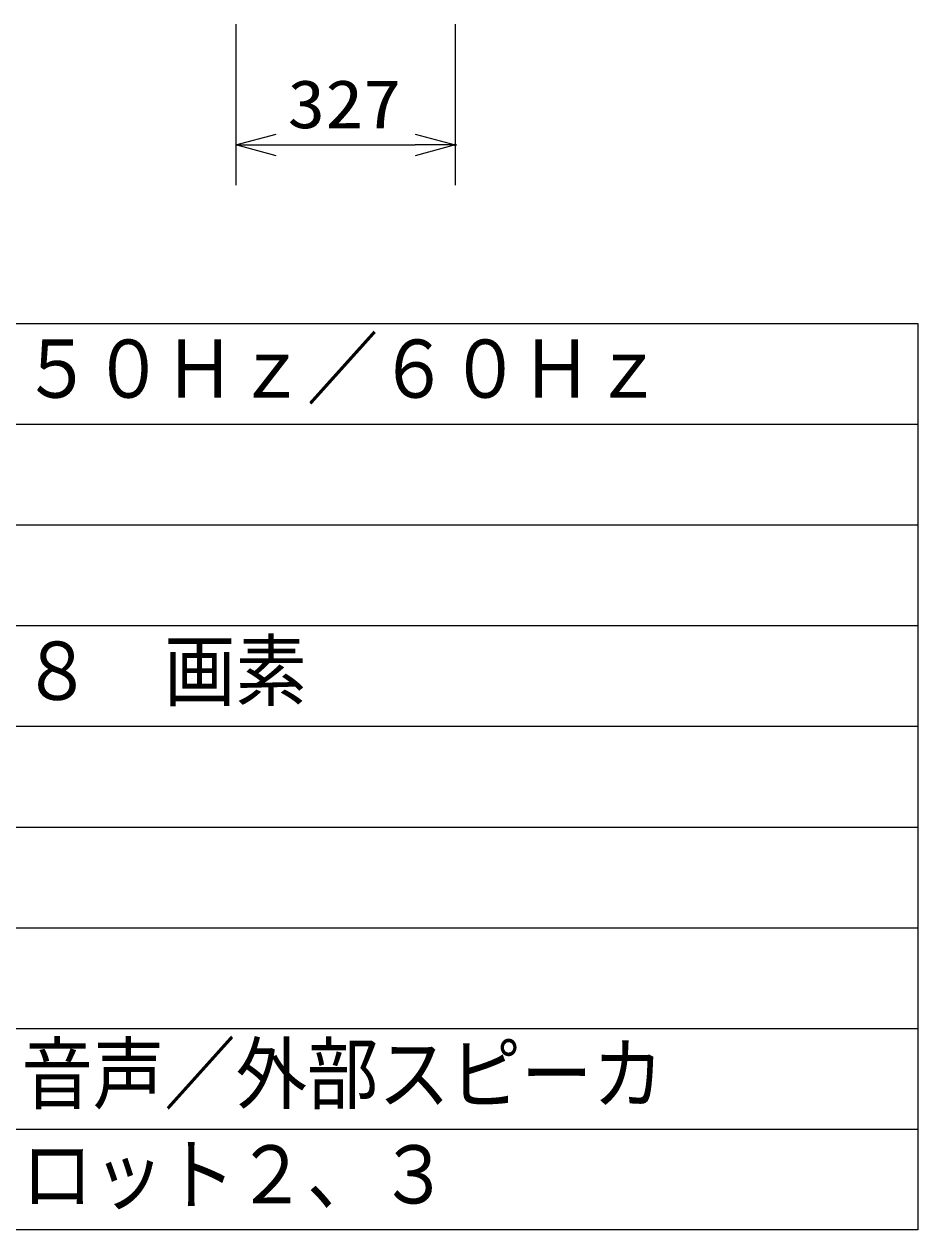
# Model space of a CAD drawing. Units: millimetres, scale not verified. Extents: x -63 to 63, y -57 to 57.
# Drawn here: x 18.1 to 62.5, y -56.5 to 3.4 of the extents above; entities that cross this region are included whole.
import ezdxf
from ezdxf.enums import TextEntityAlignment as Align

# ---------------------------------------------------------------- set-up
doc = ezdxf.new("R2010")
doc.units = ezdxf.units.MM
doc.header["$LTSCALE"] = 0.190236
doc.header["$PDMODE"] = 32
doc.header["$PDSIZE"] = 0.0951
for name, color, linetype in [('0-0_MOJI1', 2, 'Continuous'), ('0-2_WAKU', 1, 'Continuous'), ('0-4_SUNPO', 3, 'Continuous'), ('0-5_Defpoints', 7, 'Continuous')]:
    doc.layers.add(name, color=color, linetype=linetype)
doc.styles.add('ＭＳ ゴシック', font='')
doc.styles.get('ＭＳ ゴシック').set_extended_font_data('MS Gothic')

# ---------------------------------------------------------------- blocks, each defined once
blk = doc.blocks.new('_OPEN30')
at = {"layer": '0-5_Defpoints'}
blk.add_line((0, 0), (-1, 0), dxfattribs=at)
blk.add_lwpolyline([(-1, 0.26795), (0, 0), (-1, -0.26795)], dxfattribs=at)

msp = doc.modelspace()

# ---------------------------------------------------------------- linework, layer by layer
at = {"layer": '0-2_WAKU', "color": 4}
for p, q in [((-62.5001, -11.5), (62.5001, -11.5)), ((62.5001, -11.5), (62.5001, -56.5001)), ((62.5001, -56.5001), (-62.5001, -56.5001))]:
    msp.add_line(p, q, dxfattribs=at)
at = {"layer": '0-2_WAKU'}
for p, q in [((-62.5001, -16.5), (62.5001, -16.5)), ((-62.5001, -21.5), (62.5001, -21.5)), ((-62.5001, -26.5), (62.5001, -26.5)), ((-62.5001, -31.5001), (62.5001, -31.5001)), ((-62.5001, -36.5001), (62.5001, -36.5001)), ((-62.5001, -41.5001), (62.5001, -41.5001)), ((-62.5001, -46.5001), (62.5001, -46.5001)), ((-62.5001, -51.5001), (62.5001, -51.5001))]:
    msp.add_line(p, q, dxfattribs=at)
at = {"layer": '0-4_SUNPO'}
for p, q in [((28.6293, 3.3583), (28.6293, -4.6417)), ((39.5268, 3.3583), (39.5268, -4.6417)), ((30.6293, -2.6417), (37.5268, -2.6417))]:
    msp.add_line(p, q, dxfattribs=at)
at = {"layer": '0-5_Defpoints'}
msp.add_point((39.5268, -2.6417), dxfattribs=at)

# ---------------------------------------------------------------- block references
at = {"layer": '0-4_SUNPO', "xscale": 2, "yscale": 2, "rotation": 180}
msp.add_blockref('_OPEN30', (28.6293, -2.6417), dxfattribs=at)
at = {"layer": '0-4_SUNPO', "xscale": 2, "yscale": 2}
msp.add_blockref('_OPEN30', (39.5268, -2.6417), dxfattribs=at)

# ---------------------------------------------------------------- texts
at = {"layer": '0-0_MOJI1', "style": 'ＭＳ ゴシック', "width": 0.9}
for s, p in [('ＡＣ１００Ｖ±１０％\u3000５０Ｈｚ／６０Ｈｚ', (-21, -16.0551)), ('水平１３６６×垂直７６８\u3000画素', (-21, -31.0552)), ('ビデオ・音声／Ｓ映像・音声／外部スピーカ', (-21, -51.0552)), ('シリアル／ＰＣ／拡張スロット２、３', (-21, -56.0552))]:
    msp.add_text(s, height=2.887, dxfattribs=at).set_placement(p, align=Align.BOTTOM_LEFT)
at = {"layer": '0-4_SUNPO', "style": 'ＭＳ ゴシック', "width": 1.15}
msp.add_text('327', height=2.406, dxfattribs=at).set_placement((31.1909, -2.5321), align=Align.BOTTOM_LEFT)

doc.saveas('drawing.dxf')
